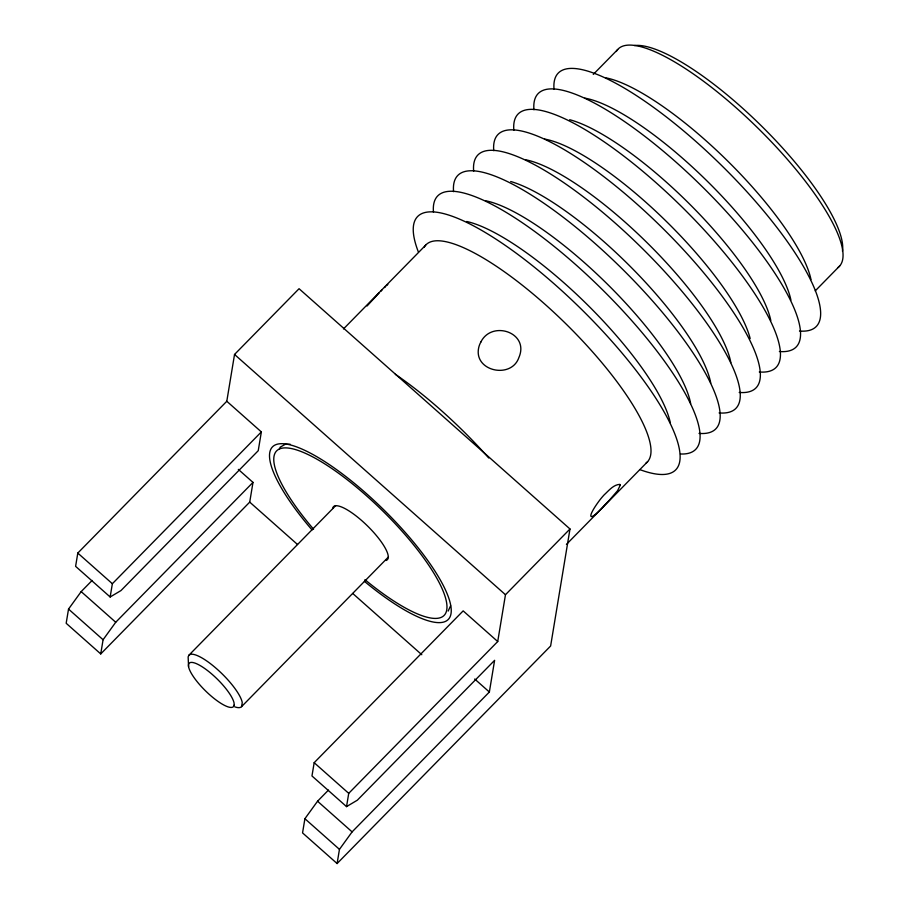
<?xml version="1.0" encoding="UTF-8"?>
<svg xmlns="http://www.w3.org/2000/svg" width="909" height="909" viewBox="0 0 909 909"><rect width="100%" height="100%" fill="white"/><g stroke="black" fill="none" stroke-linecap="round" stroke-linejoin="round"><path stroke-width="1.36" d="M92.116 580.465L81.174 591.611L68.527 609.087L66.175 623.279L100.74 653.923L249.725 502.12L252.986 482.395L238.328 469.396M226.796 401.267L77.799 553.07L75.606 566.341L110.159 596.986L120.977 590.566L258.236 450.705L261.349 431.911L226.796 401.267L234.533 354.453L299.061 288.71L569.988 528.981L550.627 645.992L337.103 863.55L302.549 832.905L304.901 818.714L317.548 801.227L328.479 790.08M100.74 653.923L103.081 639.743L115.727 622.256L252.986 482.395M110.159 596.986L112.364 583.726L261.349 431.911M346.534 806.613L348.726 793.341L497.723 641.538L463.158 610.882L314.173 762.696L311.969 775.968L346.534 806.613L357.351 800.181L494.61 660.332L489.36 692.022L352.101 831.883L339.455 849.358L337.103 863.55M497.723 641.538L505.472 594.725L569.988 528.981M332.592 508.506L333.353 506.79A37.803 10.147 44.5 0 1 369.543 527.993A37.803 10.147 44.5 0 1 385.882 560.501M335.762 505.574L188.89 655.23L188.14 656.9L188.561 666.683M279.279 449.273L280.211 447.171L285.153 444.353L290.085 444.183M450.625 605.735L448.171 611.087M234.749 706.85A36.803 9.874 44.5 0 0 241.589 706.623L242.248 702.555A36.803 9.874 44.5 0 0 219.523 671.365A36.803 9.874 44.5 0 0 190.447 654.355L188.89 655.23M480.827 342.079C491.826 319.741 529.811 332.603 518.88 357.567C511.324 379.53 473.282 371.236 478.736 347.522A22.702 20.918 -2.8 0 1 480.85 342.091M367.066 305.992L379.258 292.778M343.477 328.944L425.673 245.18M593.27 74.413L617.711 49.518M241.578 706.623L388.45 556.967M566.421 544.411L647.64 461.658M815.225 290.891L839.666 265.985M380.621 291.403L381.962 290.062M384.507 287.551L385.689 286.426M386.802 285.392L387.825 284.483M234.533 354.453L505.472 594.725M474.703 679.023L489.36 692.022M249.725 502.12L297.527 544.502M352.76 593.486L421.799 654.719M77.799 553.07L112.364 583.726M314.173 762.696L348.726 793.341M81.174 591.611L115.727 622.256M317.548 801.227L352.101 831.883M68.527 609.087L103.081 639.743M304.901 818.714L339.455 849.358M616.279 51.495A155.03 41.609 44.5 0 1 756.549 126.783A155.03 41.609 44.5 0 1 837.871 267.61M634.414 45.552A149.235 40.064 44.5 0 1 762.072 126.567A149.235 40.064 44.5 0 1 842.461 251.202M554.036 89.287A180.823 48.541 44.5 0 1 722.201 166.052A180.823 48.541 44.5 0 1 799.488 331.024M584.839 98.138A155.03 41.609 44.5 0 1 706.134 180.084A155.03 41.609 44.5 0 1 790.91 300.061M533.947 109.762A180.823 48.541 44.5 0 1 702.1 186.527A180.823 48.541 44.5 0 1 779.388 351.499M606.121 77.89A155.03 41.609 44.5 0 1 727.189 160.552A155.03 41.609 44.5 0 1 810.998 279.586M513.846 130.237A180.823 48.541 44.5 0 1 682.011 207.002A180.823 48.541 44.5 0 1 759.299 371.963M544.65 139.088A155.03 41.609 44.5 0 1 664.013 219.137A155.03 41.609 44.5 0 1 750.164 338.591M493.757 150.712A180.823 48.541 44.5 0 1 661.911 227.466A180.823 48.541 44.5 0 1 739.21 392.438M569.682 119.715A155.03 41.609 44.5 0 1 689.897 204.366A155.03 41.609 44.5 0 1 770.809 320.536M312.026 529.913A123.158 33.054 44.5 0 1 302.549 449.319A123.158 33.054 44.5 0 1 445.16 589.282A123.158 33.054 44.5 0 1 364.407 581.328M525.754 159.791A155.03 41.609 44.5 0 1 647.776 243.396A155.03 41.609 44.5 0 1 730.847 362.646M395.347 374.303A155.03 41.609 44.5 0 1 488.758 458.011M424.242 247.168A155.03 41.609 44.5 0 1 564.512 322.456A155.03 41.609 44.5 0 1 645.833 463.272M473.657 171.187A180.823 48.541 44.5 0 1 641.822 247.952A180.823 48.541 44.5 0 1 719.11 412.913M418.356 251.918A180.823 48.541 44.5 0 1 489.383 234.988A180.823 48.541 44.5 0 1 656.082 398.642A180.823 48.541 44.5 0 1 640.22 469.748M510.699 181.505A155.03 41.609 44.5 0 1 631.516 267.7A155.03 41.609 44.5 0 1 710.747 383.121M433.468 212.138A180.823 48.541 44.5 0 1 600.224 287.517A180.823 48.541 44.5 0 1 680.466 453.977M466.692 221.478A155.03 41.609 44.5 0 1 587.498 304.833A155.03 41.609 44.5 0 1 670.342 422.901M485.565 200.741A155.03 41.609 44.5 0 1 607.587 284.347A155.03 41.609 44.5 0 1 690.658 403.596M453.568 191.663A180.823 48.541 44.5 0 1 621.733 268.416A180.823 48.541 44.5 0 1 699.021 433.388M313.571 529.22A117.363 31.497 44.5 0 1 305.526 453.375A117.363 31.497 44.5 0 1 441.104 586.498A117.363 31.497 44.5 0 1 364.941 579.658M620.29 485.133L617.586 490.678L609.064 500.541A23.6 1.295 -46.4 0 1 604.78 505.006C587.328 524.482 586.782 517.141 600.133 499.586A23.645 7.067 -50.5 0 1 604.155 494.871C608.644 490.792 613.325 484.69 619.79 484.372L620.29 485.133M234.158 705.157L233.522 706.554A31.008 8.317 44.5 0 1 197.423 682.023A31.008 8.317 44.5 0 1 200.15 665.558A31.008 8.317 44.5 0 1 234.09 703.134L234.158 705.157"/></g></svg>
